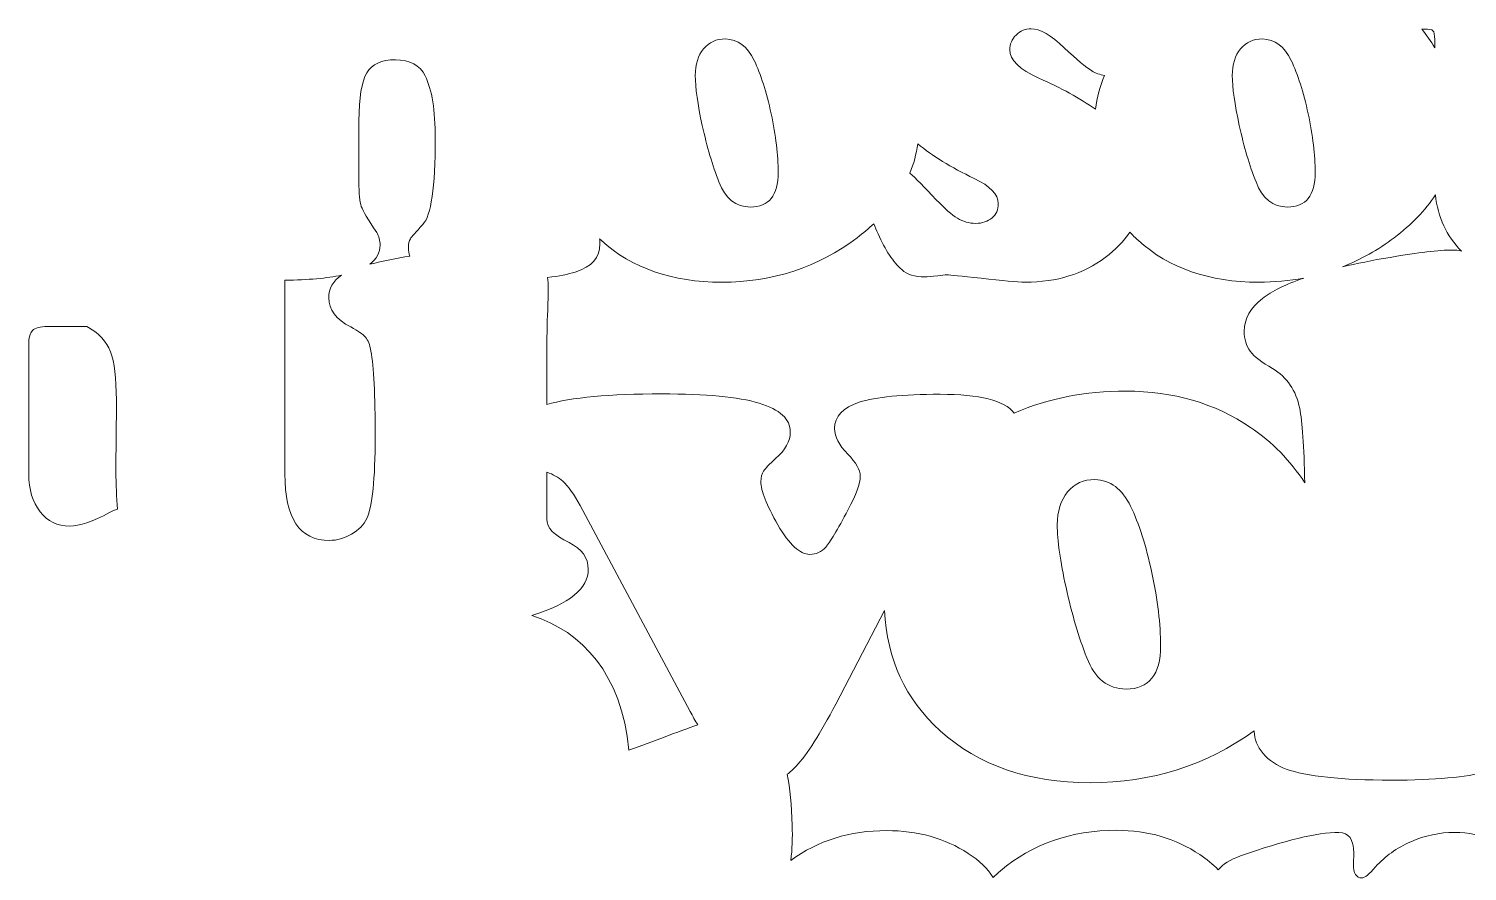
# Model space of a CAD drawing. Header units: millimetres. Extents: x -431 to 186, y -15 to 284.
# Drawn here: x -406.1 to -350.4, y 173.4 to 206.1 of the extents above; entities that cross this region are included whole.
import ezdxf

# ---------------------------------------------------------------- set-up
doc = ezdxf.new("R2010")
doc.units = ezdxf.units.MM
doc.header["$MEASUREMENT"] = 0
doc.layers.add('Capa 1', color=7, linetype='Continuous')

msp = doc.modelspace()

# ---------------------------------------------------------------- linework, layer by layer
at = {"layer": 'Capa 1', "color": 240, "lineweight": 9}
for points, knots in [([(-364.7937, 202.9734), (-364.7251, 203.4324), (-364.6075, 203.8682), (-364.4413, 204.2802), (-364.4413, 204.2802), (-364.6187, 204.309), (-364.7829, 204.368), (-364.9335, 204.459), (-364.9335, 204.459), (-365.1559, 204.597), (-365.5101, 204.8936), (-366.0003, 205.3526), (-366.0003, 205.3526), (-366.5149, 205.8442), (-366.9437, 206.0922), (-367.2815, 206.0922), (-367.2815, 206.0922), (-367.5079, 206.0922), (-367.7015, 206.011), (-367.8665, 205.8486), (-367.8665, 205.8486), (-368.0311, 205.686), (-368.1133, 205.491), (-368.1133, 205.2716), (-368.1133, 205.2716), (-368.1133, 204.8814), (-367.7343, 204.5158), (-366.9807, 204.1748), (-366.9807, 204.1748), (-366.1263, 203.7966), (-365.3973, 203.3964), (-364.7937, 202.9734)], [0, 0, 0, 0, 0.1111111, 0.1111111, 0.1111111, 0.1111111, 0.2222222, 0.2222222, 0.2222222, 0.2222222, 0.3333333, 0.3333333, 0.3333333, 0.3333333, 0.4444444, 0.4444444, 0.4444444, 0.4444444, 0.5555556, 0.5555556, 0.5555556, 0.5555556, 0.6666667, 0.6666667, 0.6666667, 0.6666667, 0.7777778, 0.7777778, 0.7777778, 0.7777778, 1, 1, 1, 1]), ([(-351.6408, 205.358), (-351.6408, 205.358), (-351.6408, 205.6736), (-351.6408, 205.6736), (-351.6408, 205.6736), (-351.6408, 205.8566), (-351.6614, 205.9702), (-351.7066, 206.015), (-351.7066, 206.015), (-351.752, 206.0596), (-351.8632, 206.08), (-352.0486, 206.08), (-352.0486, 206.08), (-352.0486, 206.08), (-352.1358, 206.08), (-352.1358, 206.08), (-352.1358, 206.08), (-351.9564, 205.854), (-351.7916, 205.6134), (-351.6408, 205.358)], [0, 0, 0, 0, 0.1666667, 0.1666667, 0.1666667, 0.1666667, 0.3333333, 0.3333333, 0.3333333, 0.3333333, 0.5, 0.5, 0.5, 0.5, 0.6666667, 0.6666667, 0.6666667, 0.6666667, 1, 1, 1, 1]), ([(-379.1347, 205.698), (-379.4891, 205.698), (-379.7691, 205.5682), (-379.9833, 205.3122), (-379.9833, 205.3122), (-380.1977, 205.0522), (-380.3047, 204.7108), (-380.3047, 204.2842), (-380.3047, 204.2842), (-380.3047, 203.805), (-380.2139, 203.159), (-380.0325, 202.3384), (-380.0325, 202.3384), (-379.8513, 201.5134), (-379.6373, 200.7862), (-379.3859, 200.1526), (-379.3859, 200.1526), (-379.1387, 199.5024), (-378.7309, 199.1774), (-378.1665, 199.1774), (-378.1665, 199.1774), (-377.4499, 199.1774), (-377.0915, 199.6242), (-377.0915, 200.522), (-377.0915, 200.522), (-377.0915, 201.1884), (-377.1819, 201.9442), (-377.3631, 202.7932), (-377.3631, 202.7932), (-377.5445, 203.6424), (-377.7669, 204.333), (-378.0223, 204.8654), (-378.0223, 204.8654), (-378.2861, 205.4056), (-378.6567, 205.6818), (-379.1347, 205.698)], [0, 0, 0, 0, 0.1, 0.1, 0.1, 0.1, 0.2, 0.2, 0.2, 0.2, 0.3, 0.3, 0.3, 0.3, 0.4, 0.4, 0.4, 0.4, 0.5, 0.5, 0.5, 0.5, 0.6, 0.6, 0.6, 0.6, 0.7, 0.7, 0.7, 0.7, 0.8, 0.8, 0.8, 0.8, 1, 1, 1, 1]), ([(-358.3159, 205.698), (-358.6705, 205.698), (-358.9503, 205.5682), (-359.1645, 205.3122), (-359.1645, 205.3122), (-359.3789, 205.0522), (-359.4859, 204.7108), (-359.4859, 204.2842), (-359.4859, 204.2842), (-359.4859, 203.805), (-359.3953, 203.159), (-359.2141, 202.3384), (-359.2141, 202.3384), (-359.0325, 201.5134), (-358.8187, 200.7862), (-358.5671, 200.1526), (-358.5671, 200.1526), (-358.3201, 199.5024), (-357.9121, 199.1774), (-357.3477, 199.1774), (-357.3477, 199.1774), (-356.6312, 199.1774), (-356.2728, 199.6242), (-356.2728, 200.522), (-356.2728, 200.522), (-356.2728, 201.1884), (-356.3634, 201.9442), (-356.5446, 202.7932), (-356.5446, 202.7932), (-356.7258, 203.6424), (-356.9484, 204.333), (-357.2038, 204.8654), (-357.2038, 204.8654), (-357.4673, 205.4056), (-357.8379, 205.6818), (-358.3159, 205.698)], [0, 0, 0, 0, 0.1, 0.1, 0.1, 0.1, 0.2, 0.2, 0.2, 0.2, 0.3, 0.3, 0.3, 0.3, 0.4, 0.4, 0.4, 0.4, 0.5, 0.5, 0.5, 0.5, 0.6, 0.6, 0.6, 0.6, 0.7, 0.7, 0.7, 0.7, 0.8, 0.8, 0.8, 0.8, 1, 1, 1, 1]), ([(-392.9215, 196.957), (-392.4047, 197.0806), (-391.8891, 197.1868), (-391.3755, 197.2748), (-391.3755, 197.2748), (-391.4073, 197.3728), (-391.4231, 197.4788), (-391.4231, 197.593), (-391.4231, 197.593), (-391.4231, 197.7512), (-391.3987, 197.869), (-391.3491, 197.9422), (-391.3491, 197.9422), (-391.3037, 198.0194), (-391.1433, 198.202), (-390.8671, 198.4986), (-390.8671, 198.4986), (-390.5459, 198.8322), (-390.3849, 199.9412), (-390.3849, 201.8304), (-390.3849, 201.8304), (-390.3849, 202.9274), (-390.5131, 203.7358), (-390.7725, 204.2598), (-390.7725, 204.2598), (-390.9823, 204.6784), (-391.3657, 204.8896), (-391.9299, 204.8896), (-391.9299, 204.8896), (-392.4697, 204.8896), (-392.8405, 204.7192), (-393.0423, 204.3776), (-393.0423, 204.3776), (-393.2399, 204.0364), (-393.3429, 203.4188), (-393.3429, 202.521), (-393.3429, 202.521), (-393.3429, 202.521), (-393.3429, 200.1646), (-393.3429, 200.1646), (-393.3429, 200.1646), (-393.3429, 199.6974), (-393.3099, 199.3762), (-393.2523, 199.2018), (-393.2523, 199.2018), (-393.1905, 199.027), (-392.9929, 198.6898), (-392.6551, 198.19), (-392.6551, 198.19), (-392.5643, 198.0438), (-392.5231, 197.8814), (-392.5231, 197.6986), (-392.5231, 197.6986), (-392.5231, 197.402), (-392.6561, 197.1546), (-392.9215, 196.957)], [0, 0, 0, 0, 0.0666667, 0.0666667, 0.0666667, 0.0666667, 0.1333333, 0.1333333, 0.1333333, 0.1333333, 0.2, 0.2, 0.2, 0.2, 0.2666667, 0.2666667, 0.2666667, 0.2666667, 0.3333333, 0.3333333, 0.3333333, 0.3333333, 0.4, 0.4, 0.4, 0.4, 0.4666667, 0.4666667, 0.4666667, 0.4666667, 0.5333333, 0.5333333, 0.5333333, 0.5333333, 0.6, 0.6, 0.6, 0.6, 0.6666667, 0.6666667, 0.6666667, 0.6666667, 0.7333333, 0.7333333, 0.7333333, 0.7333333, 0.8, 0.8, 0.8, 0.8, 0.8666667, 0.8666667, 0.8666667, 0.8666667, 1, 1, 1, 1]), ([(-371.9861, 200.4934), (-371.7673, 200.2924), (-371.4259, 199.9492), (-370.9601, 199.4618), (-370.9601, 199.4618), (-370.6303, 199.1122), (-370.3587, 198.8728), (-370.1403, 198.7426), (-370.1403, 198.7426), (-369.9219, 198.6126), (-369.6913, 198.5436), (-369.4399, 198.5436), (-369.4399, 198.5436), (-369.1763, 198.5436), (-368.9619, 198.6126), (-368.8015, 198.7548), (-368.8015, 198.7548), (-368.6409, 198.8928), (-368.5583, 199.0758), (-368.5583, 199.3074), (-368.5583, 199.3074), (-368.5583, 199.6648), (-368.8715, 199.9898), (-369.4895, 200.2824), (-369.4895, 200.2824), (-370.3961, 200.7194), (-371.1255, 201.1684), (-371.6781, 201.6266), (-371.6781, 201.6266), (-371.7351, 201.2342), (-371.8379, 200.8566), (-371.9861, 200.4934)], [0, 0, 0, 0, 0.1111111, 0.1111111, 0.1111111, 0.1111111, 0.2222222, 0.2222222, 0.2222222, 0.2222222, 0.3333333, 0.3333333, 0.3333333, 0.3333333, 0.4444444, 0.4444444, 0.4444444, 0.4444444, 0.5555556, 0.5555556, 0.5555556, 0.5555556, 0.6666667, 0.6666667, 0.6666667, 0.6666667, 0.7777778, 0.7777778, 0.7777778, 0.7777778, 1, 1, 1, 1]), ([(-355.2114, 196.8574), (-354.68, 196.9836), (-354.0674, 197.106), (-353.3708, 197.2242), (-353.3708, 197.2242), (-352.267, 197.4114), (-351.4662, 197.5076), (-350.963, 197.5076), (-350.963, 197.5076), (-350.8336, 197.5076), (-350.7148, 197.4946), (-350.6066, 197.4684), (-350.6066, 197.4684), (-351.1814, 198.0542), (-351.5174, 198.7806), (-351.6128, 199.6472), (-351.6128, 199.6472), (-352.0034, 199.048), (-352.535, 198.4946), (-353.2078, 197.9868), (-353.2078, 197.9868), (-353.838, 197.5128), (-354.5058, 197.1364), (-355.2114, 196.8574)], [0, 0, 0, 0, 0.1428571, 0.1428571, 0.1428571, 0.1428571, 0.2857143, 0.2857143, 0.2857143, 0.2857143, 0.4285714, 0.4285714, 0.4285714, 0.4285714, 0.5714286, 0.5714286, 0.5714286, 0.5714286, 0.7142857, 0.7142857, 0.7142857, 0.7142857, 1, 1, 1, 1]), ([(-386.0355, 196.4454), (-386.0145, 196.315), (-386.0039, 196.1738), (-386.0039, 196.0214), (-386.0039, 196.0214), (-386.0039, 195.9152), (-386.0089, 195.6924), (-386.0191, 195.353), (-386.0191, 195.353), (-386.0399, 194.877), (-386.0551, 194.2996), (-386.0653, 193.6162), (-386.0653, 193.6162), (-386.0653, 193.6162), (-386.0653, 191.5126), (-386.0653, 191.5126), (-386.0653, 191.5126), (-385.1207, 191.7908), (-383.6317, 191.9274), (-381.6003, 191.9274), (-381.6003, 191.9274), (-379.8905, 191.9274), (-378.6379, 191.8112), (-377.8321, 191.5678), (-377.8321, 191.5678), (-377.0207, 191.3248), (-376.6201, 190.9502), (-376.6201, 190.444), (-376.6201, 190.444), (-376.6201, 190.0894), (-376.8103, 189.7504), (-377.1901, 189.4212), (-377.1901, 189.4212), (-377.4313, 189.2034), (-377.5851, 189.041), (-377.6575, 188.9352), (-377.6575, 188.9352), (-377.7291, 188.8234), (-377.7601, 188.6868), (-377.7601, 188.5198), (-377.7601, 188.5198), (-377.7601, 188.1806), (-377.5389, 187.6236), (-377.1029, 186.8436), (-377.1029, 186.8436), (-376.6611, 186.0792), (-376.2453, 185.6992), (-375.8655, 185.6992), (-375.8655, 185.6992), (-375.6139, 185.6992), (-375.4085, 185.7954), (-375.2495, 185.9828), (-375.2495, 185.9828), (-375.0901, 186.1702), (-374.7975, 186.6514), (-374.3765, 187.4364), (-374.3765, 187.4364), (-374.0683, 188.0082), (-373.9093, 188.4438), (-373.9093, 188.7424), (-373.9093, 188.7424), (-373.9093, 188.9756), (-374.0737, 189.2592), (-374.3917, 189.5882), (-374.3917, 189.5882), (-374.7361, 189.9428), (-374.9053, 190.2718), (-374.9053, 190.5806), (-374.9053, 190.5806), (-374.9053, 191.0566), (-374.5869, 191.396), (-373.9505, 191.6034), (-373.9505, 191.6034), (-373.3141, 191.8112), (-372.2661, 191.9124), (-370.8135, 191.9124), (-370.8135, 191.9124), (-369.2809, 191.9124), (-368.3231, 191.6714), (-367.9379, 191.1856), (-367.9379, 191.1856), (-366.6377, 191.7516), (-365.1945, 192.034), (-363.6069, 192.034), (-363.6069, 192.034), (-361.7737, 192.034), (-360.1615, 191.5628), (-358.7809, 190.626), (-358.7809, 190.626), (-357.9369, 190.0556), (-357.237, 189.3402), (-356.6776, 188.4794), (-356.6776, 188.4794), (-356.7058, 189.8988), (-356.7716, 190.86), (-356.8726, 191.3656), (-356.8726, 191.3656), (-357.0162, 192.059), (-357.3653, 192.5706), (-357.9249, 192.91), (-357.9249, 192.91), (-358.3459, 193.1478), (-358.6385, 193.3706), (-358.7929, 193.5836), (-358.7929, 193.5836), (-358.9467, 193.796), (-359.0237, 194.0544), (-359.0237, 194.3632), (-359.0237, 194.3632), (-359.0237, 194.8496), (-358.7877, 195.2696), (-358.3205, 195.6292), (-358.3205, 195.6292), (-357.9547, 195.9112), (-357.4205, 196.175), (-356.7194, 196.4208), (-356.7194, 196.4208), (-357.2789, 196.3138), (-357.8591, 196.2602), (-358.4601, 196.2602), (-358.4601, 196.2602), (-360.3797, 196.2602), (-361.9371, 196.8006), (-363.1275, 197.8772), (-363.1275, 197.8772), (-363.2445, 197.9828), (-363.3555, 198.092), (-363.4609, 198.2038), (-363.4609, 198.2038), (-363.6975, 197.8478), (-364.0137, 197.521), (-364.4103, 197.2232), (-364.4103, 197.2232), (-365.2545, 196.5812), (-366.2885, 196.2602), (-367.5121, 196.2602), (-367.5121, 196.2602), (-367.8253, 196.2602), (-368.3937, 196.3132), (-369.2257, 196.4144), (-369.2257, 196.4144), (-370.0043, 196.5), (-370.4409, 196.5446), (-370.5399, 196.5446), (-370.5399, 196.5446), (-370.6429, 196.5446), (-370.7663, 196.5326), (-370.9025, 196.5082), (-370.9025, 196.5082), (-371.1331, 196.4796), (-371.3021, 196.4634), (-371.4089, 196.4634), (-371.4089, 196.4634), (-371.7883, 196.4634), (-372.0849, 196.5566), (-372.3033, 196.7478), (-372.3033, 196.7478), (-372.6325, 197.0406), (-372.9375, 197.5034), (-373.2175, 198.133), (-373.2175, 198.133), (-373.2785, 198.2692), (-373.3333, 198.4012), (-373.3807, 198.5286), (-373.3807, 198.5286), (-373.5793, 198.3426), (-373.7943, 198.1618), (-374.0265, 197.9868), (-374.0265, 197.9868), (-375.5549, 196.837), (-377.3057, 196.2602), (-379.2789, 196.2602), (-379.2789, 196.2602), (-381.1985, 196.2602), (-382.7557, 196.8006), (-383.9463, 197.8772), (-383.9463, 197.8772), (-383.9463, 197.8772), (-384.0169, 197.9418), (-384.0169, 197.9418), (-384.0169, 197.9418), (-384.0059, 197.8816), (-383.9999, 197.817), (-383.9999, 197.7472), (-383.9999, 197.7472), (-383.9999, 197.2232), (-384.3171, 196.8576), (-384.9559, 196.6544), (-384.9559, 196.6544), (-385.2255, 196.5662), (-385.5855, 196.4964), (-386.0355, 196.4454)], [0, 0, 0, 0, 0.0204082, 0.0204082, 0.0204082, 0.0204082, 0.0408163, 0.0408163, 0.0408163, 0.0408163, 0.0612245, 0.0612245, 0.0612245, 0.0612245, 0.0816327, 0.0816327, 0.0816327, 0.0816327, 0.1020408, 0.1020408, 0.1020408, 0.1020408, 0.122449, 0.122449, 0.122449, 0.122449, 0.1428571, 0.1428571, 0.1428571, 0.1428571, 0.1632653, 0.1632653, 0.1632653, 0.1632653, 0.1836735, 0.1836735, 0.1836735, 0.1836735, 0.2040816, 0.2040816, 0.2040816, 0.2040816, 0.2244898, 0.2244898, 0.2244898, 0.2244898, 0.244898, 0.244898, 0.244898, 0.244898, 0.2653061, 0.2653061, 0.2653061, 0.2653061, 0.2857143, 0.2857143, 0.2857143, 0.2857143, 0.3061224, 0.3061224, 0.3061224, 0.3061224, 0.3265306, 0.3265306, 0.3265306, 0.3265306, 0.3469388, 0.3469388, 0.3469388, 0.3469388, 0.3673469, 0.3673469, 0.3673469, 0.3673469, 0.3877551, 0.3877551, 0.3877551, 0.3877551, 0.4081633, 0.4081633, 0.4081633, 0.4081633, 0.4285714, 0.4285714, 0.4285714, 0.4285714, 0.4489796, 0.4489796, 0.4489796, 0.4489796, 0.4693878, 0.4693878, 0.4693878, 0.4693878, 0.4897959, 0.4897959, 0.4897959, 0.4897959, 0.5102041, 0.5102041, 0.5102041, 0.5102041, 0.5306122, 0.5306122, 0.5306122, 0.5306122, 0.5510204, 0.5510204, 0.5510204, 0.5510204, 0.5714286, 0.5714286, 0.5714286, 0.5714286, 0.5918367, 0.5918367, 0.5918367, 0.5918367, 0.6122449, 0.6122449, 0.6122449, 0.6122449, 0.6326531, 0.6326531, 0.6326531, 0.6326531, 0.6530612, 0.6530612, 0.6530612, 0.6530612, 0.6734694, 0.6734694, 0.6734694, 0.6734694, 0.6938776, 0.6938776, 0.6938776, 0.6938776, 0.7142857, 0.7142857, 0.7142857, 0.7142857, 0.7346939, 0.7346939, 0.7346939, 0.7346939, 0.755102, 0.755102, 0.755102, 0.755102, 0.7755102, 0.7755102, 0.7755102, 0.7755102, 0.7959184, 0.7959184, 0.7959184, 0.7959184, 0.8163265, 0.8163265, 0.8163265, 0.8163265, 0.8367347, 0.8367347, 0.8367347, 0.8367347, 0.8571429, 0.8571429, 0.8571429, 0.8571429, 0.877551, 0.877551, 0.877551, 0.877551, 0.8979592, 0.8979592, 0.8979592, 0.8979592, 0.9183673, 0.9183673, 0.9183673, 0.9183673, 0.9387755, 0.9387755, 0.9387755, 0.9387755, 0.9591837, 0.9591837, 0.9591837, 0.9591837, 1, 1, 1, 1]), ([(-396.2159, 196.3332), (-396.2159, 196.3332), (-396.2159, 188.8258), (-396.2159, 188.8258), (-396.2159, 188.8258), (-396.2159, 187.1042), (-395.6411, 186.2438), (-394.4859, 186.2438), (-394.4859, 186.2438), (-394.1981, 186.2438), (-393.9105, 186.3244), (-393.6283, 186.4916), (-393.6283, 186.4916), (-393.3509, 186.6538), (-393.1511, 186.8516), (-393.0429, 187.0892), (-393.0429, 187.0892), (-392.8223, 187.5654), (-392.7143, 188.6234), (-392.7143, 190.2644), (-392.7143, 190.2644), (-392.7143, 191.8896), (-392.7657, 192.9934), (-392.8785, 193.5908), (-392.8785, 193.5908), (-392.9199, 193.8338), (-392.9865, 194.0162), (-393.0891, 194.1278), (-393.0891, 194.1278), (-393.1869, 194.2442), (-393.3769, 194.3758), (-393.6591, 194.5226), (-393.6591, 194.5226), (-394.2289, 194.8214), (-394.5163, 195.1962), (-394.5163, 195.6516), (-394.5163, 195.6516), (-394.5163, 196.009), (-394.3489, 196.3026), (-394.0149, 196.5324), (-394.0149, 196.5324), (-394.5769, 196.4152), (-395.3107, 196.3496), (-396.2159, 196.3332)], [0, 0, 0, 0, 0.0833333, 0.0833333, 0.0833333, 0.0833333, 0.1666667, 0.1666667, 0.1666667, 0.1666667, 0.25, 0.25, 0.25, 0.25, 0.3333333, 0.3333333, 0.3333333, 0.3333333, 0.4166667, 0.4166667, 0.4166667, 0.4166667, 0.5, 0.5, 0.5, 0.5, 0.5833333, 0.5833333, 0.5833333, 0.5833333, 0.6666667, 0.6666667, 0.6666667, 0.6666667, 0.75, 0.75, 0.75, 0.75, 0.8333333, 0.8333333, 0.8333333, 0.8333333, 1, 1, 1, 1]), ([(-402.7017, 187.4508), (-402.7421, 187.9076), (-402.7623, 188.401), (-402.7623, 188.9326), (-402.7623, 188.9326), (-402.7623, 189.7426), (-402.7571, 190.4364), (-402.7471, 191.0082), (-402.7471, 191.0082), (-402.7471, 191.343), (-402.7471, 191.5706), (-402.7471, 191.692), (-402.7471, 191.692), (-402.7471, 192.5428), (-402.8239, 193.1658), (-402.9779, 193.5654), (-402.9779, 193.5654), (-403.1317, 193.9656), (-403.4193, 194.2796), (-403.8301, 194.5074), (-403.8301, 194.5074), (-403.8301, 194.5074), (-403.8895, 194.5378), (-403.8895, 194.5378), (-403.8895, 194.5378), (-403.8895, 194.5378), (-405.4237, 194.5378), (-405.4237, 194.5378), (-405.4237, 194.5378), (-405.7007, 194.5378), (-405.8963, 194.4872), (-405.9937, 194.3908), (-405.9937, 194.3908), (-406.0961, 194.2896), (-406.1423, 194.1024), (-406.1423, 193.824), (-406.1423, 193.824), (-406.1423, 193.824), (-406.1423, 188.8108), (-406.1423, 188.8108), (-406.1423, 188.8108), (-406.1423, 188.2184), (-405.9987, 187.7322), (-405.7007, 187.3574), (-405.7007, 187.3574), (-405.4031, 186.983), (-405.0281, 186.7956), (-404.5661, 186.7956), (-404.5661, 186.7956), (-404.1761, 186.7956), (-403.6571, 186.973), (-403.0155, 187.327), (-403.0155, 187.327), (-402.9121, 187.3902), (-402.8067, 187.4316), (-402.7017, 187.4508)], [0, 0, 0, 0, 0.0666667, 0.0666667, 0.0666667, 0.0666667, 0.1333333, 0.1333333, 0.1333333, 0.1333333, 0.2, 0.2, 0.2, 0.2, 0.2666667, 0.2666667, 0.2666667, 0.2666667, 0.3333333, 0.3333333, 0.3333333, 0.3333333, 0.4, 0.4, 0.4, 0.4, 0.4666667, 0.4666667, 0.4666667, 0.4666667, 0.5333333, 0.5333333, 0.5333333, 0.5333333, 0.6, 0.6, 0.6, 0.6, 0.6666667, 0.6666667, 0.6666667, 0.6666667, 0.7333333, 0.7333333, 0.7333333, 0.7333333, 0.8, 0.8, 0.8, 0.8, 0.8666667, 0.8666667, 0.8666667, 0.8666667, 1, 1, 1, 1]), ([(-386.6351, 183.3272), (-384.6835, 182.7108), (-383.1573, 181.0548), (-382.8805, 178.1124), (-382.8805, 178.1124), (-381.9071, 178.4418), (-381.0047, 178.8254), (-380.2039, 179.0842), (-380.2039, 179.0842), (-380.3063, 179.2532), (-380.4055, 179.4262), (-380.5015, 179.6028), (-380.5015, 179.6028), (-380.5015, 179.6028), (-384.7733, 187.5982), (-384.7733, 187.5982), (-384.7733, 187.5982), (-385.0047, 188.0336), (-385.2253, 188.3478), (-385.4407, 188.54), (-385.4407, 188.54), (-385.6027, 188.6842), (-385.8111, 188.803), (-386.0653, 188.894), (-386.0653, 188.894), (-386.0653, 188.894), (-386.0653, 187.074), (-386.0653, 187.074), (-386.0653, 187.074), (-386.0653, 186.7396), (-385.7731, 186.431), (-385.1925, 186.1576), (-385.1925, 186.1576), (-384.6997, 185.9194), (-384.4533, 185.5752), (-384.4533, 185.1196), (-384.4533, 185.1196), (-384.4533, 184.3842), (-385.1807, 183.7864), (-386.6351, 183.3272)], [0, 0, 0, 0, 0.0909091, 0.0909091, 0.0909091, 0.0909091, 0.1818182, 0.1818182, 0.1818182, 0.1818182, 0.2727273, 0.2727273, 0.2727273, 0.2727273, 0.3636364, 0.3636364, 0.3636364, 0.3636364, 0.4545455, 0.4545455, 0.4545455, 0.4545455, 0.5454545, 0.5454545, 0.5454545, 0.5454545, 0.6363636, 0.6363636, 0.6363636, 0.6363636, 0.7272727, 0.7272727, 0.7272727, 0.7272727, 0.8181818, 0.8181818, 0.8181818, 0.8181818, 1, 1, 1, 1]), ([(-364.8133, 188.6056), (-365.2549, 188.6056), (-365.6039, 188.4438), (-365.8709, 188.1248), (-365.8709, 188.1248), (-366.1381, 187.8008), (-366.2715, 187.3752), (-366.2715, 186.8438), (-366.2715, 186.8438), (-366.2715, 186.2464), (-366.1585, 185.4412), (-365.9323, 184.4184), (-365.9323, 184.4184), (-365.7065, 183.3902), (-365.4399, 182.4838), (-365.1265, 181.6942), (-365.1265, 181.6942), (-364.8185, 180.8838), (-364.3101, 180.4788), (-363.6069, 180.4788), (-363.6069, 180.4788), (-362.7135, 180.4788), (-362.2669, 181.0356), (-362.2669, 182.1548), (-362.2669, 182.1548), (-362.2669, 182.9852), (-362.3795, 183.9272), (-362.6055, 184.9854), (-362.6055, 184.9854), (-362.8313, 186.0436), (-363.1087, 186.9044), (-363.4269, 187.568), (-363.4269, 187.568), (-363.7557, 188.241), (-364.2177, 188.5854), (-364.8133, 188.6056)], [0, 0, 0, 0, 0.1, 0.1, 0.1, 0.1, 0.2, 0.2, 0.2, 0.2, 0.3, 0.3, 0.3, 0.3, 0.4, 0.4, 0.4, 0.4, 0.5, 0.5, 0.5, 0.5, 0.6, 0.6, 0.6, 0.6, 0.7, 0.7, 0.7, 0.7, 0.8, 0.8, 0.8, 0.8, 1, 1, 1, 1]), ([(-376.7407, 177.1742), (-376.6367, 176.6354), (-376.5707, 175.9802), (-376.5465, 175.1868), (-376.5465, 175.1868), (-376.5321, 174.7134), (-376.5505, 174.2614), (-376.5983, 173.8296), (-376.5983, 173.8296), (-375.5531, 174.6004), (-374.3161, 174.9868), (-372.8817, 174.9868), (-372.8817, 174.9868), (-371.6861, 174.9868), (-370.6317, 174.6922), (-369.7219, 174.1028), (-369.7219, 174.1028), (-369.2955, 173.8258), (-368.9741, 173.5158), (-368.7579, 173.1732), (-368.7579, 173.1732), (-368.6675, 173.2604), (-368.5727, 173.3454), (-368.4743, 173.4288), (-368.4743, 173.4288), (-367.2377, 174.4756), (-365.7399, 174.997), (-363.9747, 174.997), (-363.9747, 174.997), (-362.7485, 174.997), (-361.6703, 174.6818), (-360.7465, 174.0554), (-360.7465, 174.0554), (-360.4877, 173.8804), (-360.2489, 173.6848), (-360.0303, 173.4688), (-360.0303, 173.4688), (-359.8579, 173.678), (-359.5691, 173.857), (-359.1653, 174.0046), (-359.1653, 174.0046), (-357.4687, 174.6076), (-356.1982, 174.9124), (-355.3534, 174.9158), (-355.3534, 174.9158), (-354.9686, 174.9158), (-354.7798, 174.6482), (-354.7798, 174.113), (-354.7798, 174.113), (-354.7798, 174.1062), (-354.7798, 174.052), (-354.7798, 173.9438), (-354.7798, 173.9438), (-354.7864, 173.8388), (-354.7898, 173.754), (-354.7898, 173.6864), (-354.7898, 173.6864), (-354.7898, 173.3306), (-354.68, 173.151), (-354.4674, 173.151), (-354.4674, 173.151), (-354.3538, 173.151), (-354.1752, 173.2932), (-353.935, 173.5778), (-353.935, 173.5778), (-353.5708, 173.9878), (-353.1142, 174.313), (-352.5646, 174.5568), (-352.5646, 174.5568), (-352.0152, 174.7972), (-351.4516, 174.9158), (-350.875, 174.9158), (-350.875, 174.9158), (-349.7552, 174.9158), (-348.9756, 174.5126), (-348.5394, 173.7064), (-348.5394, 173.7064), (-348.3746, 173.4084), (-348.237, 173.2594), (-348.1272, 173.2594), (-348.1272, 173.2594), (-348.055, 173.2594), (-347.88, 173.3916), (-347.6054, 173.6558), (-347.6054, 173.6558), (-346.733, 174.4956), (-345.744, 174.9158), (-344.638, 174.9158), (-344.638, 174.9158), (-343.7724, 174.9158), (-343.065, 174.6818), (-342.5118, 174.2144), (-342.5118, 174.2144), (-341.9752, 173.7552), (-341.6882, 173.082), (-341.6536, 172.1954), (-341.6536, 172.1954), (-341.3776, 172.6466), (-341.0192, 173.0574), (-340.5784, 173.4288), (-340.5784, 173.4288), (-339.342, 174.4756), (-337.8446, 174.997), (-336.0792, 174.997), (-336.0792, 174.997), (-334.8532, 174.997), (-333.7744, 174.6818), (-332.851, 174.0554), (-332.851, 174.0554), (-332.1846, 173.605), (-331.6524, 173.0192), (-331.2504, 172.2976), (-331.2504, 172.2976), (-331.147, 172.11), (-331.0564, 171.9202), (-330.979, 171.7286), (-330.979, 171.7286), (-330.8156, 172.1178), (-330.5972, 172.4888), (-330.3244, 172.8428), (-330.3244, 172.8428), (-329.7338, 173.6114), (-328.9814, 174.184), (-328.0684, 174.56), (-328.0684, 174.56), (-327.3848, 174.8446), (-326.6428, 174.9868), (-325.846, 174.9868), (-325.846, 174.9868), (-324.572, 174.9868), (-323.4866, 174.6314), (-322.5972, 173.9166), (-322.5972, 173.9166), (-322.4304, 173.7832), (-322.275, 173.641), (-322.1322, 173.4904), (-322.1322, 173.4904), (-321.8872, 173.6566), (-321.4146, 173.8642), (-320.7078, 174.113), (-320.7078, 174.113), (-320.0624, 174.34), (-319.444, 174.5296), (-318.8466, 174.6854), (-318.8466, 174.6854), (-318.249, 174.8414), (-317.84, 174.9158), (-317.6204, 174.9158), (-317.6204, 174.9158), (-317.4178, 174.9158), (-317.2494, 174.8446), (-317.112, 174.699), (-317.112, 174.699), (-316.9748, 174.5532), (-316.906, 174.3804), (-316.906, 174.184), (-316.906, 174.184), (-316.906, 174.1636), (-316.9096, 174.0792), (-316.913, 173.9334), (-316.913, 173.9334), (-316.92, 173.8826), (-316.9234, 173.8354), (-316.9234, 173.7946), (-316.9234, 173.7946), (-316.9234, 173.4796), (-316.789, 173.3204), (-316.5216, 173.3204), (-316.5216, 173.3204), (-316.3598, 173.3204), (-316.1916, 173.4458), (-316.0096, 173.6964), (-316.0096, 173.6964), (-315.4324, 174.5162), (-314.5946, 174.9258), (-313.4922, 174.9258), (-313.4922, 174.9258), (-312.6472, 174.9258), (-311.9226, 174.7092), (-311.3214, 174.2722), (-311.3214, 174.2722), (-310.8994, 173.9606), (-310.6036, 173.5948), (-310.4356, 173.1746), (-310.4356, 173.1746), (-310.3444, 172.947), (-310.2722, 172.661), (-310.219, 172.3176), (-310.219, 172.3176), (-310.1126, 172.4966), (-309.9936, 172.6718), (-309.862, 172.8428), (-309.862, 172.8428), (-309.2714, 173.6114), (-308.519, 174.184), (-307.6056, 174.56), (-307.6056, 174.56), (-306.922, 174.8446), (-306.1802, 174.9868), (-305.3834, 174.9868), (-305.3834, 174.9868), (-304.1094, 174.9868), (-303.0238, 174.6314), (-302.1344, 173.9166), (-302.1344, 173.9166), (-301.6846, 173.5574), (-301.3204, 173.1344), (-301.0456, 172.6466), (-301.0456, 172.6466), (-301.0196, 172.6006), (-300.995, 172.5548), (-300.9708, 172.5088), (-300.9708, 172.5088), (-300.9882, 173.5196), (-301.0328, 174.1986), (-301.1028, 174.5498), (-301.1028, 174.5498), (-301.199, 175.014), (-301.4326, 175.3564), (-301.807, 175.583), (-301.807, 175.583), (-302.0886, 175.742), (-302.2844, 175.8912), (-302.3876, 176.0336), (-302.3876, 176.0336), (-302.4904, 176.1758), (-302.542, 176.3484), (-302.542, 176.5552), (-302.542, 176.5552), (-302.542, 176.6554), (-302.527, 176.7516), (-302.4972, 176.8434), (-302.4972, 176.8434), (-303.7754, 176.854), (-304.8126, 177.1326), (-305.6078, 177.6734), (-305.6078, 177.6734), (-305.6974, 177.735), (-305.784, 177.8006), (-305.8678, 177.8688), (-305.8678, 177.8688), (-307.0554, 177.185), (-308.4158, 176.843), (-309.9498, 176.843), (-309.9498, 176.843), (-311.5518, 176.843), (-312.8404, 177.2888), (-313.8162, 178.185), (-313.8162, 178.185), (-313.8162, 178.185), (-313.825, 178.1932), (-313.825, 178.1932), (-313.825, 178.1932), (-313.9848, 177.8032), (-314.3498, 177.5164), (-314.9228, 177.3342), (-314.9228, 177.3342), (-315.7134, 177.0758), (-317.1252, 176.9442), (-319.1636, 176.9442), (-319.1636, 176.9442), (-320.545, 176.9442), (-321.5254, 177.0658), (-322.0952, 177.3036), (-322.0952, 177.3036), (-322.6858, 177.552), (-322.9834, 177.9522), (-322.9834, 178.504), (-322.9834, 178.504), (-322.9834, 178.7014), (-322.9526, 178.848), (-322.891, 178.9392), (-322.891, 178.9392), (-322.8344, 179.0354), (-322.6346, 179.2632), (-322.2902, 179.6328), (-322.2902, 179.6328), (-321.89, 180.0486), (-321.6894, 181.4308), (-321.6894, 183.7852), (-321.6894, 183.7852), (-321.6894, 185.1524), (-321.849, 186.1602), (-322.1722, 186.8132), (-322.1722, 186.8132), (-322.434, 187.335), (-322.9116, 187.5982), (-323.615, 187.5982), (-323.615, 187.5982), (-324.2878, 187.5982), (-324.7498, 187.3856), (-325.0014, 186.96), (-325.0014, 186.96), (-325.2474, 186.5348), (-325.3758, 185.7652), (-325.3758, 184.6464), (-325.3758, 184.6464), (-325.3758, 184.6464), (-325.3758, 181.7092), (-325.3758, 181.7092), (-325.3758, 181.7092), (-325.3758, 181.1268), (-325.3348, 180.7268), (-325.2632, 180.5092), (-325.2632, 180.5092), (-325.186, 180.2912), (-324.9398, 179.8712), (-324.5186, 179.2482), (-324.5186, 179.2482), (-324.4058, 179.0662), (-324.3544, 178.8638), (-324.3544, 178.6356), (-324.3544, 178.6356), (-324.3544, 178.0532), (-324.7652, 177.6228), (-325.5866, 177.3494), (-325.5866, 177.3494), (-326.408, 177.0708), (-327.6914, 176.9342), (-329.4374, 176.9288), (-329.4374, 176.9288), (-331.3986, 176.9328), (-332.6688, 177.2146), (-333.2494, 177.7768), (-333.2494, 177.7768), (-333.6584, 177.6244), (-334.139, 177.485), (-334.6902, 177.3598), (-334.6902, 177.3598), (-335.9428, 177.0758), (-337.1594, 176.9342), (-338.3302, 176.9288), (-338.3302, 176.9288), (-338.8126, 176.9342), (-339.1412, 176.9848), (-339.3158, 177.0962), (-339.3158, 177.0962), (-339.4904, 177.2024), (-339.5932, 177.4152), (-339.6242, 177.7344), (-339.6242, 177.7344), (-339.6754, 178.3468), (-339.8654, 178.6508), (-340.194, 178.6508), (-340.194, 178.6508), (-340.3172, 178.6508), (-340.4248, 178.6252), (-340.5274, 178.5698), (-340.5274, 178.5698), (-340.6252, 178.514), (-340.9332, 178.3168), (-341.4466, 177.972), (-341.4466, 177.972), (-342.458, 177.2888), (-343.5468, 176.9442), (-344.7072, 176.9442), (-344.7072, 176.9442), (-346.4036, 176.9442), (-347.6618, 177.3734), (-348.4774, 178.227), (-348.4774, 178.227), (-348.5362, 178.09), (-348.6204, 177.9594), (-348.7294, 177.8356), (-348.7294, 177.8356), (-348.9658, 177.5672), (-349.2788, 177.3798), (-349.6692, 177.2736), (-349.6692, 177.2736), (-350.393, 177.0558), (-351.6098, 176.9442), (-353.3246, 176.9442), (-353.3246, 176.9442), (-355.2604, 176.9442), (-356.621, 177.0912), (-357.4015, 177.3746), (-357.4015, 177.3746), (-357.7605, 177.5064), (-358.0587, 177.7038), (-358.2895, 177.9772), (-358.2895, 177.9772), (-358.5205, 178.2506), (-358.6335, 178.5342), (-358.6335, 178.8332), (-358.6335, 178.8332), (-358.6335, 178.8332), (-358.6335, 178.8574), (-358.6335, 178.8574), (-358.6335, 178.8574), (-360.4943, 177.5162), (-362.6137, 176.843), (-364.9931, 176.843), (-364.9931, 176.843), (-367.3857, 176.843), (-369.3265, 177.5164), (-370.8099, 178.8582), (-370.8099, 178.8582), (-372.1569, 180.0736), (-372.8729, 181.6304), (-372.9663, 183.5292), (-372.9663, 183.5292), (-372.9663, 183.5292), (-374.8589, 179.8962), (-374.8589, 179.8962), (-374.8589, 179.8962), (-375.4597, 178.742), (-375.9731, 177.9366), (-376.3945, 177.4858), (-376.3945, 177.4858), (-376.5077, 177.3662), (-376.6231, 177.2622), (-376.7407, 177.1742)], [0, 0, 0, 0, 0.0096154, 0.0096154, 0.0096154, 0.0096154, 0.0192308, 0.0192308, 0.0192308, 0.0192308, 0.0288462, 0.0288462, 0.0288462, 0.0288462, 0.0384615, 0.0384615, 0.0384615, 0.0384615, 0.0480769, 0.0480769, 0.0480769, 0.0480769, 0.0576923, 0.0576923, 0.0576923, 0.0576923, 0.0673077, 0.0673077, 0.0673077, 0.0673077, 0.0769231, 0.0769231, 0.0769231, 0.0769231, 0.0865385, 0.0865385, 0.0865385, 0.0865385, 0.0961538, 0.0961538, 0.0961538, 0.0961538, 0.1057692, 0.1057692, 0.1057692, 0.1057692, 0.1153846, 0.1153846, 0.1153846, 0.1153846, 0.125, 0.125, 0.125, 0.125, 0.1346154, 0.1346154, 0.1346154, 0.1346154, 0.1442308, 0.1442308, 0.1442308, 0.1442308, 0.1538462, 0.1538462, 0.1538462, 0.1538462, 0.1634615, 0.1634615, 0.1634615, 0.1634615, 0.1730769, 0.1730769, 0.1730769, 0.1730769, 0.1826923, 0.1826923, 0.1826923, 0.1826923, 0.1923077, 0.1923077, 0.1923077, 0.1923077, 0.2019231, 0.2019231, 0.2019231, 0.2019231, 0.2115385, 0.2115385, 0.2115385, 0.2115385, 0.2211538, 0.2211538, 0.2211538, 0.2211538, 0.2307692, 0.2307692, 0.2307692, 0.2307692, 0.2403846, 0.2403846, 0.2403846, 0.2403846, 0.25, 0.25, 0.25, 0.25, 0.2596154, 0.2596154, 0.2596154, 0.2596154, 0.2692308, 0.2692308, 0.2692308, 0.2692308, 0.2788462, 0.2788462, 0.2788462, 0.2788462, 0.2884615, 0.2884615, 0.2884615, 0.2884615, 0.2980769, 0.2980769, 0.2980769, 0.2980769, 0.3076923, 0.3076923, 0.3076923, 0.3076923, 0.3173077, 0.3173077, 0.3173077, 0.3173077, 0.3269231, 0.3269231, 0.3269231, 0.3269231, 0.3365385, 0.3365385, 0.3365385, 0.3365385, 0.3461538, 0.3461538, 0.3461538, 0.3461538, 0.3557692, 0.3557692, 0.3557692, 0.3557692, 0.3653846, 0.3653846, 0.3653846, 0.3653846, 0.375, 0.375, 0.375, 0.375, 0.3846154, 0.3846154, 0.3846154, 0.3846154, 0.3942308, 0.3942308, 0.3942308, 0.3942308, 0.4038462, 0.4038462, 0.4038462, 0.4038462, 0.4134615, 0.4134615, 0.4134615, 0.4134615, 0.4230769, 0.4230769, 0.4230769, 0.4230769, 0.4326923, 0.4326923, 0.4326923, 0.4326923, 0.4423077, 0.4423077, 0.4423077, 0.4423077, 0.4519231, 0.4519231, 0.4519231, 0.4519231, 0.4615385, 0.4615385, 0.4615385, 0.4615385, 0.4711538, 0.4711538, 0.4711538, 0.4711538, 0.4807692, 0.4807692, 0.4807692, 0.4807692, 0.4903846, 0.4903846, 0.4903846, 0.4903846, 0.5, 0.5, 0.5, 0.5, 0.5096154, 0.5096154, 0.5096154, 0.5096154, 0.5192308, 0.5192308, 0.5192308, 0.5192308, 0.5288462, 0.5288462, 0.5288462, 0.5288462, 0.5384615, 0.5384615, 0.5384615, 0.5384615, 0.5480769, 0.5480769, 0.5480769, 0.5480769, 0.5576923, 0.5576923, 0.5576923, 0.5576923, 0.5673077, 0.5673077, 0.5673077, 0.5673077, 0.5769231, 0.5769231, 0.5769231, 0.5769231, 0.5865385, 0.5865385, 0.5865385, 0.5865385, 0.5961538, 0.5961538, 0.5961538, 0.5961538, 0.6057692, 0.6057692, 0.6057692, 0.6057692, 0.6153846, 0.6153846, 0.6153846, 0.6153846, 0.625, 0.625, 0.625, 0.625, 0.6346154, 0.6346154, 0.6346154, 0.6346154, 0.6442308, 0.6442308, 0.6442308, 0.6442308, 0.6538462, 0.6538462, 0.6538462, 0.6538462, 0.6634615, 0.6634615, 0.6634615, 0.6634615, 0.6730769, 0.6730769, 0.6730769, 0.6730769, 0.6826923, 0.6826923, 0.6826923, 0.6826923, 0.6923077, 0.6923077, 0.6923077, 0.6923077, 0.7019231, 0.7019231, 0.7019231, 0.7019231, 0.7115385, 0.7115385, 0.7115385, 0.7115385, 0.7211538, 0.7211538, 0.7211538, 0.7211538, 0.7307692, 0.7307692, 0.7307692, 0.7307692, 0.7403846, 0.7403846, 0.7403846, 0.7403846, 0.75, 0.75, 0.75, 0.75, 0.7596154, 0.7596154, 0.7596154, 0.7596154, 0.7692308, 0.7692308, 0.7692308, 0.7692308, 0.7788462, 0.7788462, 0.7788462, 0.7788462, 0.7884615, 0.7884615, 0.7884615, 0.7884615, 0.7980769, 0.7980769, 0.7980769, 0.7980769, 0.8076923, 0.8076923, 0.8076923, 0.8076923, 0.8173077, 0.8173077, 0.8173077, 0.8173077, 0.8269231, 0.8269231, 0.8269231, 0.8269231, 0.8365385, 0.8365385, 0.8365385, 0.8365385, 0.8461538, 0.8461538, 0.8461538, 0.8461538, 0.8557692, 0.8557692, 0.8557692, 0.8557692, 0.8653846, 0.8653846, 0.8653846, 0.8653846, 0.875, 0.875, 0.875, 0.875, 0.8846154, 0.8846154, 0.8846154, 0.8846154, 0.8942308, 0.8942308, 0.8942308, 0.8942308, 0.9038462, 0.9038462, 0.9038462, 0.9038462, 0.9134615, 0.9134615, 0.9134615, 0.9134615, 0.9230769, 0.9230769, 0.9230769, 0.9230769, 0.9326923, 0.9326923, 0.9326923, 0.9326923, 0.9423077, 0.9423077, 0.9423077, 0.9423077, 0.9519231, 0.9519231, 0.9519231, 0.9519231, 0.9615385, 0.9615385, 0.9615385, 0.9615385, 0.9711538, 0.9711538, 0.9711538, 0.9711538, 0.9807692, 0.9807692, 0.9807692, 0.9807692, 1, 1, 1, 1])]:
    msp.add_open_spline(points, degree=3, knots=knots, dxfattribs=at)

doc.saveas('drawing.dxf')
